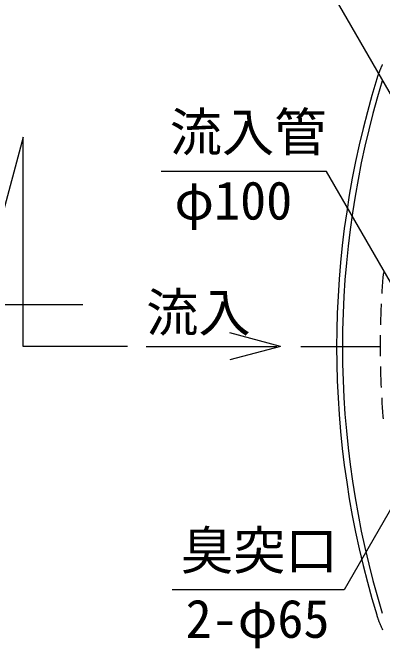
# Model space of a CAD drawing. Units: millimetres, scale not verified. Extents: x -22839 to 8910, y -6308 to 6308.
# Drawn here: x -6877 to -6240, y 674 to 1768 of the extents above; entities that cross this region are included whole.
import ezdxf
from ezdxf.enums import TextEntityAlignment as Align

# ---------------------------------------------------------------- set-up
doc = ezdxf.new("R2010")
doc.units = ezdxf.units.MM
doc.header["$LTSCALE"] = 30
doc.linetypes.add('CHAIN1', pattern=[8, 5, -1, 1, -1])
doc.linetypes.add('DASHED1', pattern=[1.8, 1.2, -0.6])
doc.layers.add('0-1_空気管', color=3, linetype='Continuous', lineweight=25)
doc.styles.add('ＭＳ ゴシック', font='')
doc.styles.get('ＭＳ ゴシック').set_extended_font_data('MS Gothic')

msp = doc.modelspace()

# ---------------------------------------------------------------- linework, layer by layer
at = {"layer": '0-1_空気管'}
for p, q in [((-6042.04, 1309.18), (-6358.62, 1857.52)), ((-6151.89, 1042.11), (-6306.23, 774.78)), ((-6306.23, 774.78), (-6602.23, 774.78))]:
    msp.add_line(p, q, dxfattribs=at)
at = {"layer": '0-1_空気管', "color": 4}
for p, q in [((-6415.97, 1193.74), (-6502.91, 1217.04)), ((-6647.16, 1193.74), (-6422.21, 1193.74)), ((-6415.97, 1193.74), (-6502.91, 1170.45))]:
    msp.add_line(p, q, dxfattribs=at)
at = {"layer": '0-1_空気管', "linetype": 'CHAIN1'}
msp.add_line((-3843.17, 1192.84), (-6380.4, 1192.84), dxfattribs=at)
at = {"layer": '0-1_空気管'}
for points in [[(-6240.13, 1679.12), (-6240.45, 1678.47), (-6240.76, 1677.81), (-6241.07, 1677.14), (-6241.39, 1676.46), (-6241.71, 1675.77), (-6242.03, 1675.06), (-6242.36, 1674.32), (-6242.69, 1673.57), (-6243.02, 1672.8), (-6243.36, 1672.02)], [(-6243.36, 1672.02), (-6243.7, 1671.23), (-6244.04, 1670.42), (-6244.37, 1669.61), (-6244.71, 1668.8), (-6245.04, 1667.98), (-6245.37, 1667.17), (-6245.69, 1666.36), (-6246, 1665.55), (-6246.31, 1664.76), (-6246.6, 1663.97), (-6246.89, 1663.2), (-6247.17, 1662.45), (-6247.43, 1661.71), (-6247.68, 1661), (-6247.92, 1660.31), (-6248.15, 1659.65), (-6248.36, 1659.02), (-6248.56, 1658.42), (-6248.75, 1657.86), (-6248.92, 1657.34), (-6249.07, 1656.85), (-6249.21, 1656.41), (-6249.34, 1656.01), (-6249.45, 1655.66), (-6249.55, 1655.34), (-6249.64, 1655.07), (-6249.71, 1654.84), (-6249.9, 1654.2)], [(-6679.33, 1193.74), (-6859.33, 1193.74), (-6859.33, 1553.74), (-6936.5, 1265.74), (-6756.5, 1265.74)], [(-6177.65, 1219.73), (-6336.56, 1494.97), (-6621.56, 1494.97)], [(-6249.9, 731.48), (-6249.6, 730.49), (-6249.47, 730.07), (-6249.32, 729.57), (-6249.13, 728.98), (-6248.92, 728.3), (-6248.68, 727.55), (-6248.4, 726.72), (-6248.1, 725.82), (-6247.77, 724.84), (-6247.41, 723.81), (-6247.02, 722.71), (-6246.6, 721.56), (-6246.16, 720.36), (-6245.68, 719.12), (-6245.18, 717.84), (-6244.66, 716.54), (-6244.11, 715.21), (-6243.53, 713.87), (-6242.94, 712.53), (-6242.33, 711.18), (-6241.71, 709.84), (-6241.08, 708.52), (-6240.46, 707.22), (-6239.83, 705.95)]]:
    msp.add_lwpolyline(points, dxfattribs=at)
for radius in [1575, 1565]:
    msp.add_arc((-4743.99, 1192.84), radius, 162.967, 197.03299, dxfattribs=at)
at = {"layer": '0-1_空気管', "linetype": 'DASHED1'}
msp.add_arc((-4743.99, 1192.84), 1500, 175.10501, 184.89496, dxfattribs=at)

# ---------------------------------------------------------------- texts
at = {"layer": '0-1_空気管', "color": 4, "style": 'ＭＳ ゴシック'}
for s, p in [('流入管', (-6606.56, 1509.97)), ('φ100', (-6598.42, 1392.33)), ('流入', (-6647.16, 1199.39)), ('臭突口', (-6587.23, 789.78)), ('2-φ65', (-6579.09, 672.14))]:
    msp.add_text(s, height=65.98, dxfattribs=at).set_placement(p, align=Align.BOTTOM_LEFT)

doc.saveas('drawing.dxf')
